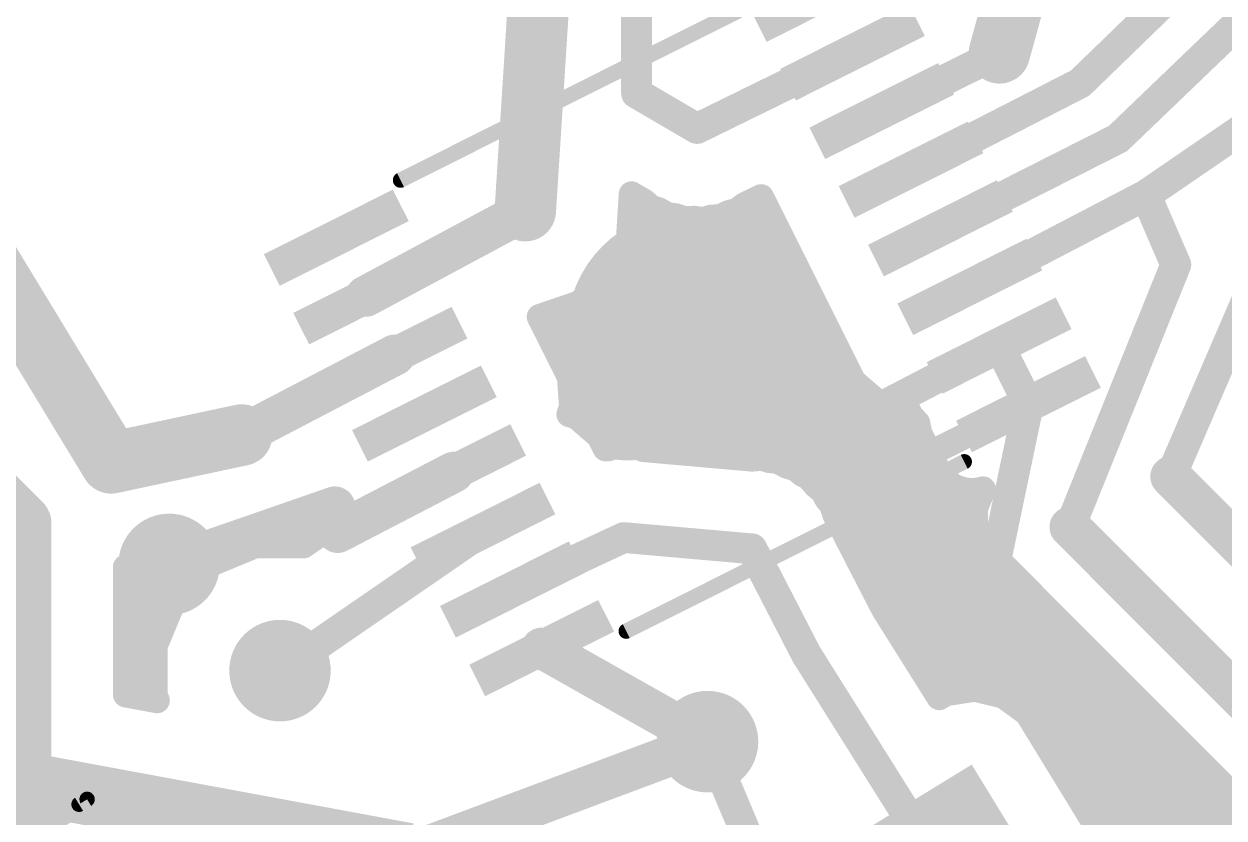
# Model space of a CAD drawing. Extents: x 0 to 110, y 0 to 76.
# Drawn here: x 36.97 to 48.88, y 22.17 to 30.04 of the extents above; entities that cross this region are included whole.
import ezdxf

# ---------------------------------------------------------------- set-up
doc = ezdxf.new("R2010")
doc.units = 0
doc.header["$MEASUREMENT"] = 0
doc.layers.get('0').update_dxf_attribs({"linetype": 'CONTINUOUS'})
for name, color, linetype in [('1', 22, 'CONTINUOUS'), ('18', 82, 'CONTINUOUS'), ('21', 253, 'CONTINUOUS')]:
    doc.layers.add(name, color=color, linetype=linetype)

# ---------------------------------------------------------------- blocks, each defined once
blk = doc.blocks.new('RECT')
blk.add_solid([(-0.5, -0.5), (0.5, -0.5), (-0.5, 0.5), (0.5, 0.5)])
blk = doc.blocks.new('ROUNDV')
at = {"const_width": 0.5}
blk.add_lwpolyline([(0, -0.25, 1), (0, 0.25, 1), (0, -0.25)], format="xyb", dxfattribs=at)

msp = doc.modelspace()

# ---------------------------------------------------------------- linework, layer by layer
at = {"layer": '1'}
for points, const_width in [([(47.05, 31.2), (46.65, 29.75)], 0.6096), ([(43.05, 30.75), (43.05, 29.35)], 0.3048), ([(41.947, 28.1856), (42.0953, 30.5158)], 0.6096), ([(47.825, 28.9), (49.65, 30.65)], 0.3048), ([(47.45, 29.45), (48.25, 30.225)], 0.3048), ([(48.1019, 28.3405), (50.3418, 29.8739)], 0.3048), ([(43.65, 29), (45.1919, 29.7544)], 0.3048), ([(46.65, 29.75), (45.4829, 29.1732)], 0.3048), ([(45.774, 28.592), (47.45, 29.45)], 0.3048), ([(43.05, 29.35), (43.65, 29)], 0.3048), ([(37.8392, 25.6856), (35.8169, 29.0127)], 0.6096), ([(46.065, 28.0108), (47.825, 28.9)], 0.3048), ([(42.9732, 27.9128), (43.0009, 28.3494)], 0.254), ([(43.0009, 28.3494), (43.127, 28.2759)], 0.254), ([(46.3561, 27.4296), (48.1019, 28.3405)], 0.3048), ([(48.4, 27.65), (48.1019, 28.3405)], 0.3048), ([(40.3635, 27.3365), (41.947, 28.1856)], 0.4064), ([(43.127, 28.2759), (43.1943, 28.2164)], 0.254), ([(43.1943, 28.2164), (43.2782, 28.1877)], 0.254), ([(44.0473, 28.1853), (44.1188, 28.2397)], 0.254), ([(44.1188, 28.2397), (44.286, 28.3215)], 0.254), ([(44.286, 28.3215), (44.329, 28.2357)], 0.254), ([(44.329, 28.2357), (44.3318, 28.2333)], 0.254), ([(44.3318, 28.2333), (44.3321, 28.2295)], 0.254), ([(44.3321, 28.2295), (44.62, 27.6545)], 0.254), ([(42.9911, 28.194), (43.2598, 28.194)], 0.254), ([(43.2782, 28.1877), (43.3548, 28.143)], 0.254), ([(43.3548, 28.143), (43.4438, 28.1309)], 0.254), ([(43.4438, 28.1309), (43.5289, 28.1017)], 0.254), ([(43.5289, 28.1017), (43.6174, 28.1072)], 0.254), ([(43.6174, 28.1072), (43.7052, 28.0953)], 0.254), ([(43.7052, 28.0953), (43.7921, 28.1181)], 0.254), ([(43.7921, 28.1181), (43.8818, 28.1237)], 0.254), ([(43.8818, 28.1237), (43.9615, 28.1627)], 0.254), ([(43.9615, 28.1627), (44.0473, 28.1853)], 0.254), ([(44.0587, 28.194), (44.3498, 28.194)], 0.254), ([(48.35, 25.55), (49.45, 28.1)], 0.3048), ([(36.942, 25.083), (34.25, 27.775)], 0.6096), ([(42.7906, 27.5409), (42.9732, 27.9128)], 0.254), ([(42.9749, 27.94), (44.477, 27.94)], 0.254), ([(42.8619, 27.686), (44.6042, 27.686)], 0.254), ([(44.62, 27.6545), (44.6228, 27.6521)], 0.254), ([(44.6228, 27.6521), (44.6231, 27.6483)], 0.254), ([(44.6231, 27.6483), (44.911, 27.0733)], 0.254), ([(47.35, 25.05), (48.4, 27.65)], 0.3048), ([(42.4797, 27.2671), (42.7906, 27.5409)], 0.254), ([(42.667, 27.432), (44.7314, 27.432)], 0.254), ([(42.0885, 27.1335), (42.4797, 27.2671)], 0.254), ([(42.0964, 27.1177), (42.0885, 27.1335)], 0.254), ([(42.2188, 27.178), (44.8586, 27.178)], 0.254), ([(42.0967, 27.114), (42.0964, 27.1177)], 0.254), ([(42.0995, 27.1115), (42.0967, 27.114)], 0.254), ([(42.3875, 26.5365), (42.0995, 27.1115)], 0.254), ([(44.911, 27.0733), (44.9139, 27.0709)], 0.254), ([(44.9139, 27.0709), (44.9142, 27.0671)], 0.254), ([(44.9142, 27.0671), (45.2021, 26.4921)], 0.254), ([(42.1934, 26.924), (44.9858, 26.924)], 0.254), ([(45.4, 26.2), (43.5592, 26.9842)], 0.3048), ([(39.1332, 25.9615), (40.6545, 26.7553)], 0.4064), ([(46.6471, 26.8484), (45.4, 26.2)], 0.3048), ([(46.9382, 26.2672), (46.6471, 26.8484)], 0.3048), ([(42.3206, 26.67), (45.113, 26.67)], 0.254), ([(42.4084, 26.2443), (42.3875, 26.5365)], 0.254), ([(45.2021, 26.4921), (45.4236, 26.3003)], 0.254), ([(42.3961, 26.416), (45.29, 26.416)], 0.254), ([(45.4236, 26.3003), (45.7016, 26.2078)], 0.254), ([(42.3826, 26.1668), (42.4084, 26.2443)], 0.254), ([(45.7016, 26.2078), (45.7408, 26.2106)], 0.254), ([(45.7408, 26.2106), (45.7679, 26.1563)], 0.254), ([(45.9582, 25.7764), (46.8688, 26.2324)], 0.254), ([(46.8688, 26.2324), (45.9582, 25.7764)], 0.254), ([(46.6, 24.65), (46.9382, 26.2672)], 0.3048), ([(46.8688, 26.2324), (46.8688, 26.2324)], 0.254), ([(37.8392, 25.6856), (39.1332, 25.9615)], 0.6096), ([(42.4601, 26.141), (42.3826, 26.1668)], 0.254), ([(42.3969, 26.162), (45.7651, 26.162)], 0.254), ([(42.6816, 25.9491), (42.4601, 26.141)], 0.254), ([(45.7679, 26.1563), (45.8345, 26.0813)], 0.254), ([(45.8345, 26.0813), (45.8374, 26.0794)], 0.254), ([(45.8374, 26.0794), (45.8372, 26.076)], 0.254), ([(45.8372, 26.076), (45.8574, 25.9778)], 0.254), ([(46.7281, 26.162), (46.7282, 26.162)], 0.254), ([(42.7426, 25.8273), (42.6816, 25.9491)], 0.254), ([(45.8574, 25.9778), (45.9582, 25.7764)], 0.254), ([(42.7022, 25.908), (45.8923, 25.908)], 0.254), ([(42.7683, 25.8284), (42.7426, 25.8273)], 0.254), ([(42.8254, 25.8464), (42.7683, 25.8284)], 0.254), ([(42.9435, 25.836), (42.8254, 25.8464)], 0.254), ([(43.0619, 25.8412), (42.9435, 25.836)], 0.254), ([(43.1181, 25.8207), (43.0619, 25.8412)], 0.254), ([(46.2209, 25.908), (46.221, 25.908)], 0.254), ([(44.1966, 25.7259), (43.1181, 25.8207)], 0.254), ([(44.2968, 25.7343), (44.1966, 25.7259)], 0.254), ([(44.3711, 25.7106), (44.2968, 25.7343)], 0.254), ([(44.4488, 25.7037), (44.3711, 25.7106)], 0.254), ([(44.5379, 25.6573), (44.4488, 25.7037)], 0.254), ([(45.9582, 25.7764), (46.059, 25.5751)], 0.254), ([(40.0861, 24.9958), (41.2366, 25.5929)], 0.4064), ([(44.6337, 25.6267), (44.5379, 25.6573)], 0.254), ([(44.5482, 25.654), (46.0195, 25.654)], 0.254), ([(44.6933, 25.5763), (44.6337, 25.6267)], 0.254), ([(53.6077, 20.2923), (48.35, 25.55)], 0.4064), ([(44.7624, 25.5403), (44.6933, 25.5763)], 0.254), ([(44.827, 25.4633), (44.7624, 25.5403)], 0.254), ([(46.059, 25.5751), (46.1256, 25.5001)], 0.254), ([(46.1256, 25.5001), (46.2093, 25.4449)], 0.254), ([(44.9038, 25.3984), (44.827, 25.4633)], 0.254), ([(44.9019, 25.4), (46.4777, 25.4)], 0.254), ([(44.9395, 25.3291), (44.9038, 25.3984)], 0.254), ([(46.2093, 25.4449), (46.3045, 25.4132)], 0.254), ([(46.3045, 25.4132), (46.4047, 25.4072)], 0.254), ([(46.4047, 25.4072), (46.4878, 25.4243)], 0.254), ([(46.4878, 25.4243), (46.4102, 25.2369)], 0.254), ([(36.942, 22.5215), (36.942, 25.083)], 0.6096), ([(38.4138, 24.6791), (40.058, 25.2488)], 0.4064), ([(40.058, 25.2488), (40.0861, 24.9958)], 0.4064), ([(44.9897, 25.2693), (44.9395, 25.3291)], 0.254), ([(45.0198, 25.1734), (44.9897, 25.2693)], 0.254), ([(46.4102, 25.2369), (46.4102, 24.8631)], 0.254), ([(39.553, 24.9861), (39.8471, 25.1885)], 0.254), ([(39.7853, 25.146), (39.8962, 25.146)], 0.254), ([(39.8471, 25.1885), (40.0104, 25.0471)], 0.254), ([(45.5063, 24.2305), (45.0198, 25.1734)], 0.254), ([(45.034, 25.146), (46.4102, 25.146)], 0.254), ([(54.3709, 18.0291), (47.35, 25.05)], 0.4064), ([(41.5276, 25.0117), (39.5136, 23.6264)], 0.3048), ([(40.0104, 25.0471), (39.7474, 24.8662)], 0.254), ([(38.2291, 24.7039), (39.553, 24.9861)], 0.254), ([(39.1114, 24.892), (39.7849, 24.892)], 0.254), ([(42.9237, 24.9453), (41.8187, 24.4305)], 0.3048), ([(44.1948, 24.8336), (42.9237, 24.9453)], 0.3048), ([(45.165, 24.892), (46.4102, 24.892)], 0.254), ([(39.2669, 24.8662), (38.8113, 24.6774)], 0.254), ([(39.7474, 24.8662), (39.2669, 24.8662)], 0.254), ([(44.7336, 23.7894), (44.1948, 24.8336)], 0.3048), ([(46.4102, 24.8631), (46.5533, 24.5176)], 0.254), ([(37.9834, 24.6515), (38.0275, 24.6609)], 0.254), ([(37.9834, 23.3881), (37.9834, 24.6515)], 0.254), ([(37.9834, 24.638), (38.7719, 24.638)], 0.254), ([(38.0275, 24.6609), (38.2031, 24.6881)], 0.254), ([(38.2031, 24.6881), (38.2291, 24.7039)], 0.254), ([(38.8113, 24.6774), (38.4625, 24.3286)], 0.254), ([(45.2961, 24.638), (46.5034, 24.638)], 0.254), ([(55.484, 15.766), (46.6, 24.65)], 0.4064), ([(46.5533, 24.5176), (53.8385, 17.2324)], 0.254), ([(37.9834, 24.384), (38.5179, 24.384)], 0.254), ([(38.4625, 24.3286), (38.2738, 23.873)], 0.254), ([(45.4271, 24.384), (46.6869, 24.384)], 0.254), ([(46.0528, 23.361), (45.5063, 24.2305)], 0.254), ([(37.9834, 24.13), (38.3802, 24.13)], 0.254), ([(45.5695, 24.13), (46.9409, 24.13)], 0.254), ([(43.7546, 22.9224), (42.1097, 23.8493)], 0.4064), ([(37.9834, 23.876), (38.275, 23.876)], 0.254), ([(38.2738, 23.873), (38.2738, 23.3797)], 0.254), ([(46.0326, 21.7224), (44.7336, 23.7894)], 0.3048), ([(45.7291, 23.876), (47.1949, 23.876)], 0.254), ([(37.9834, 23.622), (38.2738, 23.622)], 0.254), ([(45.8887, 23.622), (47.4489, 23.622)], 0.254), ([(46.4046, 23.4451), (46.1151, 23.3992)], 0.254), ([(46.6895, 23.3767), (46.4046, 23.4451)], 0.254), ([(38.294, 23.3308), (37.9834, 23.3881)], 0.254), ([(38.0924, 23.368), (38.2786, 23.368)], 0.254), ([(38.2738, 23.3797), (38.294, 23.3308)], 0.254), ([(46.0484, 23.368), (46.0642, 23.368)], 0.254), ([(46.1151, 23.3992), (46.0528, 23.361)], 0.254), ([(46.9266, 23.2044), (46.6895, 23.3767)], 0.254), ([(46.7014, 23.368), (47.7029, 23.368)], 0.254), ([(47.7589, 21.8461), (46.9266, 23.2044)], 0.254), ([(46.982, 23.114), (47.9569, 23.114)], 0.254), ([(43.7546, 22.9224), (40.7828, 21.8121)], 0.4064), ([(44.5, 21.15), (43.7546, 22.9224)], 0.3048), ([(47.1376, 22.86), (48.2109, 22.86)], 0.254), ([(36.942, 22.5215), (40.7828, 21.8121)], 0.6096), ([(47.2933, 22.606), (48.4649, 22.606)], 0.254), ([(47.449, 22.352), (48.7189, 22.352)], 0.254), ([(47.6046, 22.098), (48.9729, 22.098)], 0.254)]:
    msp.add_lwpolyline(points, dxfattribs=dict(at, const_width=const_width))
for points, const_width in [([(45.2254, 29.6859, 1), (45.1584, 29.8228)], 0.1524), ([(46.5031, 29.7905, 1), (46.7969, 29.7095)], 0.3048), ([(46.6838, 29.6817, 1), (46.6162, 29.8183)], 0.1524), ([(47.397, 29.5047, 1), (47.503, 29.3953)], 0.1524), ([(47.4847, 29.3822, 1), (47.4153, 29.5178)], 0.1524), ([(43.0884, 29.4158, 1), (43.0116, 29.2842)], 0.1524), ([(42.9738, 29.35, 1), (43.1262, 29.35)], 0.1524), ([(45.4492, 29.2415, 1), (45.5167, 29.1049)], 0.1524), ([(43.6165, 29.0684, 1), (43.6835, 28.9316)], 0.1524), ([(43.6116, 28.9342, 1), (43.6884, 29.0658)], 0.1524), ([(47.8594, 28.832, 1), (47.7906, 28.968)], 0.1524), ([(47.7723, 28.955, 1), (47.8777, 28.845)], 0.1524), ([(45.7393, 28.6598, 1), (45.8087, 28.5241)], 0.1524), ([(43.0329, 28.4043, 1), (42.9689, 28.2946)], 0.127), ([(43.0643, 28.3454, 1), (42.9376, 28.3534)], 0.127), ([(48.1718, 28.3707, 1), (48.0319, 28.3102)], 0.1524), ([(48.0588, 28.4033, 1), (48.1449, 28.2776)], 0.1524), ([(48.1371, 28.2729, 1), (48.0666, 28.408)], 0.1524), ([(41.7949, 28.1953, 1), (42.0991, 28.176)], 0.3048), ([(41.995, 28.0961, 1), (41.899, 28.2752)], 0.2032), ([(43.169, 28.3235, 1), (43.0849, 28.2283)], 0.127), ([(43.095, 28.2211, 1), (43.1589, 28.3308)], 0.127), ([(43.2149, 28.2765, 1), (43.1737, 28.1564)], 0.127), ([(44.0909, 28.2967, 1), (44.1467, 28.1826)], 0.127), ([(44.1572, 28.1891, 1), (44.0804, 28.2902)], 0.127), ([(44.3428, 28.3499, 1), (44.2292, 28.293)], 0.127), ([(44.3139, 28.2644, 1), (44.2581, 28.3785)], 0.127), ([(44.3705, 28.2837, 1), (44.2874, 28.1877)], 0.127), ([(44.3951, 28.2378, 1), (44.2685, 28.2287)], 0.127), ([(44.3888, 28.2579, 1), (44.2753, 28.2011)], 0.127), ([(44.2903, 28.1852, 1), (44.3733, 28.2813)], 0.127), ([(42.9911, 28.2575, 1), (42.9911, 28.1305)], 0.127), ([(43.1523, 28.1688, 1), (43.2363, 28.2641)], 0.127), ([(43.3102, 28.2425, 1), (43.2462, 28.1328)], 0.127), ([(43.2576, 28.1276, 1), (43.2988, 28.2477)], 0.127), ([(43.2598, 28.1305, 1), (43.2598, 28.2575)], 0.127), ([(43.3634, 28.2059, 1), (43.3462, 28.0801)], 0.127), ([(43.3228, 28.0882, 1), (43.3868, 28.1978)], 0.127), ([(43.4644, 28.1909, 1), (43.4232, 28.0708)], 0.127), ([(43.4353, 28.068, 1), (43.4524, 28.1938)], 0.127), ([(43.5249, 28.1651, 1), (43.5328, 28.0383)], 0.127), ([(43.5083, 28.0416, 1), (43.5495, 28.1618)], 0.127), ([(43.6259, 28.1702, 1), (43.6088, 28.0443)], 0.127), ([(43.6213, 28.0439, 1), (43.6134, 28.1706)], 0.127), ([(43.6891, 28.1567, 1), (43.7214, 28.0339)], 0.127), ([(43.6967, 28.0323, 1), (43.7138, 28.1582)], 0.127), ([(43.7882, 28.1815, 1), (43.7961, 28.0548)], 0.127), ([(43.8083, 28.0567, 1), (43.776, 28.1795)], 0.127), ([(43.8539, 28.1808, 1), (43.9098, 28.0667)], 0.127), ([(43.8858, 28.0604, 1), (43.8779, 28.1871)], 0.127), ([(43.9453, 28.2241, 1), (43.9776, 28.1013)], 0.127), ([(43.9894, 28.1057, 1), (43.9336, 28.2197)], 0.127), ([(44.0088, 28.2358, 1), (44.0857, 28.1347)], 0.127), ([(44.0587, 28.2575, 1), (44.0587, 28.1305)], 0.127), ([(44.0634, 28.1239, 1), (44.0311, 28.2467)], 0.127), ([(44.2687, 28.225, 1), (44.3954, 28.234)], 0.127), ([(44.2722, 28.2073, 1), (44.3857, 28.2641)], 0.127), ([(44.3498, 28.1305, 1), (44.3498, 28.2575)], 0.127), ([(46.0307, 28.0788, 1), (46.0994, 27.9428)], 0.1524), ([(42.9098, 27.9168, 1), (43.0365, 27.9088)], 0.127), ([(42.9749, 28.0035, 1), (42.9749, 27.8765)], 0.127), ([(43.0302, 27.8848, 1), (42.9162, 27.9408)], 0.127), ([(44.477, 27.8765, 1), (44.477, 28.0035)], 0.127), ([(42.8619, 27.7495, 1), (42.8619, 27.6225)], 0.127), ([(44.6615, 27.7025, 1), (44.5785, 27.6065)], 0.127), ([(44.6862, 27.6566, 1), (44.5595, 27.6475)], 0.127), ([(44.6799, 27.6767, 1), (44.5663, 27.6199)], 0.127), ([(44.5632, 27.6261, 1), (44.6768, 27.6829)], 0.127), ([(44.5813, 27.604, 1), (44.6644, 27.7001)], 0.127), ([(44.6042, 27.6225, 1), (44.6042, 27.7495)], 0.127), ([(48.4707, 27.6215, 1), (48.3293, 27.6785)], 0.1524), ([(48.33, 27.6198, 1), (48.47, 27.6802)], 0.1524), ([(42.7336, 27.5689, 1), (42.8477, 27.5129)], 0.127), ([(42.8326, 27.4932, 1), (42.7487, 27.5885)], 0.127), ([(44.5598, 27.6438, 1), (44.6865, 27.6528)], 0.127), ([(40.3155, 27.426, 1), (40.4115, 27.2469)], 0.2032), ([(42.667, 27.4955, 1), (42.667, 27.3685)], 0.127), ([(44.7314, 27.3685, 1), (44.7314, 27.4955)], 0.127), ([(46.3208, 27.4971, 1), (46.3913, 27.362)], 0.1524), ([(42.4377, 27.3148, 1), (42.5217, 27.2195)], 0.127), ([(42.5002, 27.207, 1), (42.4592, 27.3272)], 0.127), ([(42.1453, 27.1619, 1), (42.0318, 27.1051)], 0.127), ([(42.2188, 27.2415, 1), (42.2188, 27.1145)], 0.127), ([(44.8586, 27.1145, 1), (44.8586, 27.2415)], 0.127), ([(42.068, 27.1936, 1), (42.1091, 27.0734)], 0.127), ([(42.1598, 27.1223, 1), (42.0331, 27.1132)], 0.127), ([(42.1383, 27.162, 1), (42.0551, 27.066)], 0.127), ([(42.0333, 27.1095, 1), (42.16, 27.1185)], 0.127), ([(42.1563, 27.14, 1), (42.0428, 27.0831)], 0.127), ([(42.0396, 27.0893, 1), (42.1532, 27.1462)], 0.127), ([(42.058, 27.0635, 1), (42.1411, 27.1595)], 0.127), ([(44.9526, 27.1213, 1), (44.8695, 27.0253)], 0.127), ([(44.9772, 27.0754, 1), (44.8505, 27.0663)], 0.127), ([(44.9709, 27.0955, 1), (44.8574, 27.0387)], 0.127), ([(44.8543, 27.0449, 1), (44.9678, 27.1017)], 0.127), ([(44.8723, 27.0228, 1), (44.9554, 27.1189)], 0.127), ([(42.1934, 26.9875, 1), (42.1934, 26.8605)], 0.127), ([(43.5891, 27.0543, 1), (43.5293, 26.9141)], 0.1524), ([(44.8508, 27.0626, 1), (44.9775, 27.0716)], 0.127), ([(44.9858, 26.8605, 1), (44.9858, 26.9875)], 0.127), ([(40.7015, 26.6652, 1), (40.6075, 26.8453)], 0.2032), ([(46.7152, 26.8825, 1), (46.579, 26.8142)], 0.1524), ([(46.6823, 26.7808, 1), (46.612, 26.916)], 0.1524), ([(42.3206, 26.7335, 1), (42.3206, 26.6065)], 0.127), ([(45.113, 26.6065, 1), (45.113, 26.7335)], 0.127), ([(42.4508, 26.5411, 1), (42.3241, 26.532)], 0.127), ([(42.3307, 26.5081, 1), (42.4442, 26.565)], 0.127), ([(45.2437, 26.5401, 1), (45.1605, 26.4441)], 0.127), ([(45.1453, 26.4637, 1), (45.2589, 26.5205)], 0.127), ([(42.3961, 26.4795, 1), (42.3961, 26.3525)], 0.127), ([(45.29, 26.3525, 1), (45.29, 26.4795)], 0.127), ([(45.4436, 26.3605, 1), (45.4035, 26.24)], 0.127), ([(42.3451, 26.2397, 1), (42.4718, 26.2488)], 0.127), ([(42.4687, 26.2242, 1), (42.3482, 26.2643)], 0.127), ([(45.3649, 26.2676, 1), (45.4351, 26.1324)], 0.1524), ([(45.3701, 26.1299, 1), (45.4299, 26.2701)], 0.1524), ([(45.382, 26.2523, 1), (45.4652, 26.3482)], 0.127), ([(45.6971, 26.2711, 1), (45.7062, 26.1444)], 0.127), ([(45.7975, 26.239, 1), (45.684, 26.1821)], 0.127), ([(45.6816, 26.1475, 1), (45.7217, 26.268)], 0.127), ([(45.7453, 26.1472, 1), (45.7362, 26.2739)], 0.127), ([(46.8104, 26.2574, 1), (46.9271, 26.2074)], 0.127), ([(46.9271, 26.2074, 1), (46.8104, 26.2574)], 0.127), ([(46.8972, 26.1757, 1), (46.8403, 26.2892)], 0.127), ([(46.8972, 26.1756, 1), (46.8403, 26.2892)], 0.127), ([(47.0127, 26.2516, 1), (46.8636, 26.2828)], 0.1524), ([(46.87, 26.233, 1), (47.0063, 26.3013)], 0.1524), ([(39.165, 25.8124, 1), (39.1015, 26.1105)], 0.3048), ([(42.4027, 26.227, 1), (42.3626, 26.1065)], 0.127), ([(42.3224, 26.1868, 1), (42.4429, 26.1467)], 0.127), ([(42.3969, 26.2255, 1), (42.3969, 26.0985)], 0.127), ([(42.5017, 26.189, 1), (42.4186, 26.093)], 0.127), ([(42.4401, 26.0807, 1), (42.4802, 26.2012)], 0.127), ([(45.8154, 26.1985, 1), (45.7205, 26.1141)], 0.127), ([(45.7112, 26.1279, 1), (45.8247, 26.1847)], 0.127), ([(45.7651, 26.0985, 1), (45.7651, 26.2255)], 0.127), ([(45.8695, 26.1343, 1), (45.7996, 26.0282)], 0.127), ([(45.8994, 26.0888, 1), (45.775, 26.0633)], 0.127), ([(45.9008, 26.0756, 1), (45.774, 26.0832)], 0.127), ([(45.8025, 26.0264, 1), (45.8723, 26.1324)], 0.127), ([(46.7281, 26.2255, 1), (46.7281, 26.0985)], 0.127), ([(46.7282, 26.0985, 1), (46.7282, 26.2255)], 0.127), ([(39.0862, 26.0515, 1), (39.1802, 25.8714)], 0.2032), ([(42.7384, 25.9776, 1), (42.6248, 25.9207)], 0.127), ([(45.7738, 26.0798, 1), (45.9006, 26.0722)], 0.127), ([(45.7871, 26.0391, 1), (45.882, 26.1234)], 0.127), ([(45.9141, 26.0062, 1), (45.8006, 25.9493)], 0.127), ([(37.8074, 25.8346, 1), (37.871, 25.5365)], 0.3048), ([(42.7022, 25.9715, 1), (42.7022, 25.8445)], 0.127), ([(42.64, 25.9011, 1), (42.7232, 25.9971)], 0.127), ([(42.7399, 25.8908, 1), (42.7454, 25.7639)], 0.127), ([(42.7492, 25.889, 1), (42.7874, 25.7679)], 0.127), ([(42.8309, 25.9097, 1), (42.8198, 25.7832)], 0.127), ([(42.7711, 25.765, 1), (42.7656, 25.8919)], 0.127), ([(42.8445, 25.7858, 1), (42.8063, 25.907)], 0.127), ([(42.9407, 25.8995, 1), (42.9462, 25.7726)], 0.127), ([(42.9379, 25.7728, 1), (42.949, 25.8993)], 0.127), ([(43.0836, 25.9008, 1), (43.0401, 25.7815)], 0.127), ([(43.0646, 25.7777, 1), (43.0591, 25.9046)], 0.127), ([(45.7951, 25.965, 1), (45.9196, 25.9905)], 0.127), ([(45.8923, 25.8445, 1), (45.8923, 25.9715)], 0.127), ([(46.2209, 25.9715, 1), (46.2209, 25.8445)], 0.127), ([(46.221, 25.8445, 1), (46.221, 25.9715)], 0.127), ([(37.709, 25.6064, 1), (37.9694, 25.7647)], 0.3048), ([(42.6858, 25.7989, 1), (42.7994, 25.8558)], 0.127), ([(43.1236, 25.8839, 1), (43.1125, 25.7574)], 0.127), ([(43.0963, 25.761, 1), (43.1398, 25.8803)], 0.127), ([(44.1913, 25.7892, 1), (44.2019, 25.6626)], 0.127), ([(44.1911, 25.6626, 1), (44.2022, 25.7891)], 0.127), ([(44.3161, 25.7948, 1), (44.2775, 25.6738)], 0.127), ([(44.3021, 25.671, 1), (44.2915, 25.7976)], 0.127), ([(44.3766, 25.7738, 1), (44.3655, 25.6473)], 0.127), ([(44.3518, 25.6501, 1), (44.3904, 25.7711)], 0.127), ([(44.4781, 25.76, 1), (44.4194, 25.6474)], 0.127), ([(44.4432, 25.6405, 1), (44.4543, 25.767)], 0.127), ([(45.9297, 25.8332, 1), (45.9866, 25.7196)], 0.127), ([(46.015, 25.8048, 1), (45.9014, 25.748)], 0.127), ([(45.9297, 25.8332, 1), (45.9866, 25.7197)], 0.127), ([(45.9014, 25.748, 1), (46.0149, 25.8049)], 0.127), ([(41.2834, 25.5027, 1), (41.1898, 25.683)], 0.2032), ([(44.5573, 25.7178, 1), (44.5186, 25.5968)], 0.127), ([(44.5482, 25.7175, 1), (44.5482, 25.5905)], 0.127), ([(44.5086, 25.601, 1), (44.5673, 25.7136)], 0.127), ([(44.6747, 25.6752, 1), (44.5927, 25.5782)], 0.127), ([(44.6144, 25.5662, 1), (44.653, 25.6872)], 0.127), ([(46.0195, 25.5905, 1), (46.0195, 25.7175)], 0.127), ([(48.4218, 25.6218, 1), (48.2782, 25.4782)], 0.2032), ([(44.7226, 25.6327, 1), (44.6639, 25.52)], 0.127), ([(44.6523, 25.5279, 1), (44.7343, 25.6248)], 0.127), ([(44.8111, 25.5811, 1), (44.7138, 25.4995)], 0.127), ([(44.7331, 25.484, 1), (44.7918, 25.5966)], 0.127), ([(46.1065, 25.6173, 1), (46.0115, 25.5329)], 0.127), ([(46.0022, 25.5467, 1), (46.1158, 25.6035)], 0.127), ([(46.1605, 25.5531, 1), (46.0906, 25.4471)], 0.127), ([(46.0781, 25.4579, 1), (46.1731, 25.5422)], 0.127), ([(48.28, 25.5802, 1), (48.42, 25.5198)], 0.1524), ([(44.868, 25.5118, 1), (44.786, 25.4148)], 0.127), ([(44.7783, 25.4225, 1), (44.8757, 25.5041)], 0.127), ([(44.9019, 25.4635, 1), (44.9019, 25.3365)], 0.127), ([(44.9602, 25.4275, 1), (44.8474, 25.3693)], 0.127), ([(44.8628, 25.3499, 1), (44.9448, 25.4469)], 0.127), ([(46.2294, 25.5051, 1), (46.1893, 25.3846)], 0.127), ([(46.1744, 25.3918, 1), (46.2443, 25.4979)], 0.127), ([(46.3083, 25.4766, 1), (46.3008, 25.3498)], 0.127), ([(46.2845, 25.3529, 1), (46.3246, 25.4734)], 0.127), ([(46.3919, 25.4694, 1), (46.4174, 25.345)], 0.127), ([(46.4009, 25.3439, 1), (46.4084, 25.4706)], 0.127), ([(46.5465, 25.4, 1), (46.4291, 25.4486)], 0.127), ([(46.5006, 25.3621, 1), (46.475, 25.4865)], 0.127), ([(46.4777, 25.3365, 1), (46.4777, 25.4635)], 0.127), ([(37.0944, 25.083, 1), (36.7896, 25.083)], 0.3048), ([(40.1589, 25.2601, 1), (39.957, 25.2376)], 0.2032), ([(40.0912, 25.1528, 1), (40.0247, 25.3448)], 0.2032), ([(44.9882, 25.3699, 1), (44.8909, 25.2883)], 0.127), ([(44.8831, 25.2999, 1), (44.996, 25.3582)], 0.127), ([(45.0502, 25.2884, 1), (44.9291, 25.2502)], 0.127), ([(44.941, 25.2285, 1), (45.0383, 25.3101)], 0.127), ([(46.4737, 25.2369, 1), (46.3467, 25.2369)], 0.127), ([(36.8342, 24.9753, 1), (37.0497, 25.1908)], 0.3048), ([(39.7853, 25.2095, 1), (39.7853, 25.0825)], 0.127), ([(39.8887, 25.2365, 1), (39.8055, 25.1405)], 0.127), ([(39.8831, 25.1362, 1), (39.8111, 25.2408)], 0.127), ([(39.8962, 25.0825, 1), (39.8962, 25.2095)], 0.127), ([(45.0763, 25.2025, 1), (44.9634, 25.1443)], 0.127), ([(44.9593, 25.1543, 1), (45.0804, 25.1925)], 0.127), ([(45.034, 25.2095, 1), (45.034, 25.0825)], 0.127), ([(46.3515, 25.2612, 1), (46.4689, 25.2126)], 0.127), ([(46.4102, 25.0825, 1), (46.4102, 25.2095)], 0.127), ([(47.4218, 25.1218, 1), (47.2782, 24.9782)], 0.2032), ([(40.0393, 25.086, 1), (40.1329, 24.9057)], 0.2032), ([(39.9688, 24.9991, 1), (40.052, 25.0951)], 0.127), ([(40.0464, 24.9947, 1), (39.9744, 25.0994)], 0.127), ([(41.5708, 24.9489, 1), (41.4845, 25.0745)], 0.1524), ([(47.2793, 25.0785, 1), (47.4207, 25.0215)], 0.1524), ([(39.1114, 24.9555, 1), (39.1114, 24.8285)], 0.127), ([(39.517, 25.0384, 1), (39.589, 24.9338)], 0.127), ([(39.5662, 24.924, 1), (39.5397, 25.0482)], 0.127), ([(39.7849, 24.8285, 1), (39.7849, 24.9555)], 0.127), ([(39.9851, 24.9846, 1), (40.1871, 25.0071)], 0.2032), ([(42.9304, 25.0212, 1), (42.917, 24.8694)], 0.1524), ([(42.9559, 24.8763, 1), (42.8915, 25.0144)], 0.1524), ([(45.165, 24.9555, 1), (45.165, 24.8285)], 0.127), ([(46.4102, 24.8285, 1), (46.4102, 24.9555)], 0.127), ([(39.2669, 24.9297, 1), (39.2669, 24.8027)], 0.127), ([(39.2912, 24.8075, 1), (39.2426, 24.9248)], 0.127), ([(39.7114, 24.9185, 1), (39.7833, 24.8138)], 0.127), ([(39.7474, 24.8027, 1), (39.7474, 24.9297)], 0.127), ([(44.2625, 24.8686, 1), (44.1271, 24.7987)], 0.1524), ([(44.1881, 24.7577, 1), (44.2015, 24.9095)], 0.1524), ([(46.4689, 24.8874, 1), (46.3515, 24.8388)], 0.127), ([(46.3467, 24.8631, 1), (46.4737, 24.8631)], 0.127), ([(38.0469, 24.6515, 1), (37.9199, 24.6515)], 0.127), ([(37.9701, 24.7136, 1), (37.9966, 24.5894)], 0.127), ([(37.9834, 24.7015, 1), (37.9834, 24.5745)], 0.127), ([(38.0178, 24.7237, 1), (38.0372, 24.5982)], 0.127), ([(38.0408, 24.5988, 1), (38.0143, 24.723)], 0.127), ([(38.1701, 24.7423, 1), (38.2361, 24.6338)], 0.127), ([(38.2159, 24.766, 1), (38.2424, 24.6418)], 0.127), ([(38.2128, 24.6253, 1), (38.1934, 24.7508)], 0.127), ([(38.2621, 24.6496, 1), (38.1962, 24.7582)], 0.127), ([(38.3805, 24.7751, 1), (38.447, 24.5831)], 0.2032), ([(38.787, 24.7361, 1), (38.8356, 24.6187)], 0.127), ([(38.8562, 24.6325, 1), (38.7664, 24.7223)], 0.127), ([(38.7719, 24.5745, 1), (38.7719, 24.7015)], 0.127), ([(45.2961, 24.7015, 1), (45.2961, 24.5745)], 0.127), ([(46.6718, 24.7218, 1), (46.5282, 24.5782)], 0.2032), ([(46.5034, 24.5745, 1), (46.5034, 24.7015)], 0.127), ([(46.5982, 24.5625, 1), (46.5084, 24.4727)], 0.127), ([(46.5254, 24.6656, 1), (46.6746, 24.6344)], 0.1524), ([(41.7865, 24.4995, 1), (41.8509, 24.3614)], 0.1524), ([(46.4946, 24.4933, 1), (46.6119, 24.5419)], 0.127), ([(37.9834, 24.4475, 1), (37.9834, 24.3205)], 0.127), ([(38.4176, 24.3735, 1), (38.5074, 24.2837)], 0.127), ([(38.5212, 24.3043, 1), (38.4038, 24.3529)], 0.127), ([(38.5179, 24.3205, 1), (38.5179, 24.4475)], 0.127), ([(45.4271, 24.4475, 1), (45.4271, 24.3205)], 0.127), ([(46.6869, 24.3205, 1), (46.6869, 24.4475)], 0.127), ([(45.5601, 24.2643, 1), (45.4525, 24.1967)], 0.127), ([(45.4499, 24.2014, 1), (45.5627, 24.2596)], 0.127), ([(37.9834, 24.1935, 1), (37.9834, 24.0665)], 0.127), ([(38.3802, 24.0665, 1), (38.3802, 24.1935)], 0.127), ([(45.5695, 24.1935, 1), (45.5695, 24.0665)], 0.127), ([(46.9409, 24.0665, 1), (46.9409, 24.1935)], 0.127), ([(42.1596, 23.9378, 1), (42.0598, 23.7608)], 0.2032), ([(37.9834, 23.9395, 1), (37.9834, 23.8125)], 0.127), ([(38.3373, 23.873, 1), (38.2103, 23.873)], 0.127), ([(38.2151, 23.8973, 1), (38.3324, 23.8487)], 0.127), ([(38.275, 23.8125, 1), (38.275, 23.9395)], 0.127), ([(44.7981, 23.8299, 1), (44.669, 23.7488)], 0.1524), ([(45.7291, 23.9395, 1), (45.7291, 23.8125)], 0.127), ([(47.1949, 23.8125, 1), (47.1949, 23.9395)], 0.127), ([(44.6658, 23.7544, 1), (44.8013, 23.8243)], 0.1524), ([(37.9834, 23.6855, 1), (37.9834, 23.5585)], 0.127), ([(38.2738, 23.5585, 1), (38.2738, 23.6855)], 0.127), ([(39.4704, 23.6891, 1), (39.5567, 23.5636)], 0.1524), ([(45.8887, 23.6855, 1), (45.8887, 23.5585)], 0.127), ([(47.4489, 23.5585, 1), (47.4489, 23.6855)], 0.127), ([(46.4194, 23.5068, 1), (46.3897, 23.3833)], 0.127), ([(46.4145, 23.3824, 1), (46.3946, 23.5078)], 0.127), ([(37.9949, 23.4506, 1), (37.9718, 23.3257)], 0.127), ([(37.9199, 23.3881, 1), (38.0469, 23.3881)], 0.127), ([(38.0924, 23.4315, 1), (38.0924, 23.3045)], 0.127), ([(38.3324, 23.404, 1), (38.2151, 23.3554)], 0.127), ([(38.2786, 23.3045, 1), (38.2786, 23.4315)], 0.127), ([(38.2825, 23.2683, 1), (38.3056, 23.3932)], 0.127), ([(46.0484, 23.4315, 1), (46.0484, 23.3045)], 0.127), ([(46.0196, 23.4151, 1), (46.0859, 23.3069)], 0.127), ([(45.999, 23.3272, 1), (46.1065, 23.3948)], 0.127), ([(46.1052, 23.4619, 1), (46.1251, 23.3365)], 0.127), ([(46.0642, 23.3045, 1), (46.0642, 23.4315)], 0.127), ([(46.1483, 23.3451, 1), (46.082, 23.4534)], 0.127), ([(46.7268, 23.428, 1), (46.6522, 23.3253)], 0.127), ([(46.7014, 23.4315, 1), (46.7014, 23.3045)], 0.127), ([(46.6747, 23.3149, 1), (46.7043, 23.4384)], 0.127), ([(47.7029, 23.3045, 1), (47.7029, 23.4315)], 0.127), ([(38.2103, 23.3797, 1), (38.3373, 23.3797)], 0.127), ([(38.2354, 23.3064, 1), (38.3527, 23.3551)], 0.127), ([(46.9807, 23.2376, 1), (46.8724, 23.1712)], 0.127), ([(46.8893, 23.153, 1), (46.9639, 23.2558)], 0.127), ([(46.982, 23.1775, 1), (46.982, 23.0505)], 0.127), ([(47.9569, 23.0505, 1), (47.9569, 23.1775)], 0.127), ([(43.7048, 22.8339, 1), (43.8045, 23.0109)], 0.2032), ([(43.7902, 22.8272, 1), (43.7191, 23.0175)], 0.2032), ([(43.8249, 22.9519, 1), (43.6844, 22.8928)], 0.1524), ([(47.1376, 22.9235, 1), (47.1376, 22.7965)], 0.127), ([(48.2109, 22.7965, 1), (48.2109, 22.9235)], 0.127), ([(36.9696, 22.6713, 1), (36.9143, 22.3716)], 0.3048), ([(36.7896, 22.5215, 1), (37.0944, 22.5215)], 0.3048), ([(47.2933, 22.6695, 1), (47.2933, 22.5425)], 0.127), ([(48.4649, 22.5425, 1), (48.4649, 22.6695)], 0.127), ([(47.449, 22.4155, 1), (47.449, 22.2885)], 0.127), ([(48.7189, 22.2885, 1), (48.7189, 22.4155)], 0.127), ([(47.6046, 22.1615, 1), (47.6046, 22.0345)], 0.127)]:
    msp.add_lwpolyline(points, format="xyb", dxfattribs=dict(at, const_width=const_width))
at = {"layer": '21', "const_width": 0.1524}
for points in [[(40.7094, 28.4883), (44.0624, 30.1674)], [(46.3012, 25.6966), (42.9481, 24.0175)], [(37.5203, 22.3012), (37.6004, 22.3503)], [(37.6004, 22.3503), (38.4469, 20.969)]]:
    msp.add_lwpolyline(points, dxfattribs=at)
at = {"layer": '21'}
for points, const_width in [([(40.6923, 28.5223, 1), (40.7264, 28.4542)], 0.0762), ([(45.5408, 25.6059, 1), (45.5408, 26.2559, 1), (45.5408, 25.6059)], 0.1524), ([(46.3183, 25.6625, 1), (46.2842, 25.7306)], 0.0762), ([(42.9311, 24.0516, 1), (42.9652, 23.9834)], 0.0762), ([(37.6329, 22.3702, 1), (37.568, 22.3304)], 0.0762), ([(37.6203, 22.3178, 1), (37.5805, 22.3828)], 0.0762), ([(37.5004, 22.3337, 1), (37.5402, 22.2687)], 0.0762)]:
    msp.add_lwpolyline(points, format="xyb", dxfattribs=dict(at, const_width=const_width))

# ---------------------------------------------------------------- block references
at = {"layer": '1'}
for p, xscale, yscale, rotation in [((44.9009, 30.3356), 1.43, 0.35, 206.6), ((45.1919, 29.7544), 1.43, 0.35, 206.6), ((45.4829, 29.1732), 1.43, 0.35, 206.6), ((45.774, 28.592), 1.43, 0.35, 206.6), ((46.065, 28.0108), 1.43, 0.35, 206.6), ((40.0724, 27.9177), 1.43, 0.35, 206.6), ((46.3561, 27.4296), 1.43, 0.35, 206.6), ((40.3635, 27.3365), 1.43, 0.35, 206.6), ((46.6471, 26.8484), 1.43, 0.35, 206.6), ((40.6545, 26.7553), 1.43, 0.35, 206.6), ((46.9382, 26.2672), 1.43, 0.35, 206.6), ((40.9456, 26.1741), 1.43, 0.35, 206.6), ((41.2366, 25.5929), 1.43, 0.35, 206.6), ((41.5276, 25.0117), 1.43, 0.35, 206.6), ((41.8187, 24.4305), 1.43, 0.35, 206.6), ((42.1097, 23.8493), 1.43, 0.35, 206.6), ((36.942, 22.5215), 0.55, 1.2, 211.5), ((46.0326, 21.7224), 1.3, 1.6, 301.5)]:
    msp.add_blockref('RECT', p, dxfattribs=dict(at, xscale=xscale, yscale=yscale, rotation=rotation))
at = {"layer": '18'}
for p, xscale, yscale in [((43.5592, 26.9842), 2.4, 2.4), ((38.4138, 24.6791), 1.0064, 1.0064), ((39.5136, 23.6264), 1.0064, 1.0064), ((43.7546, 22.9224), 1.0064, 1.0064)]:
    msp.add_blockref('ROUNDV', p, dxfattribs=dict(at, xscale=xscale, yscale=yscale))

doc.saveas('drawing.dxf')
